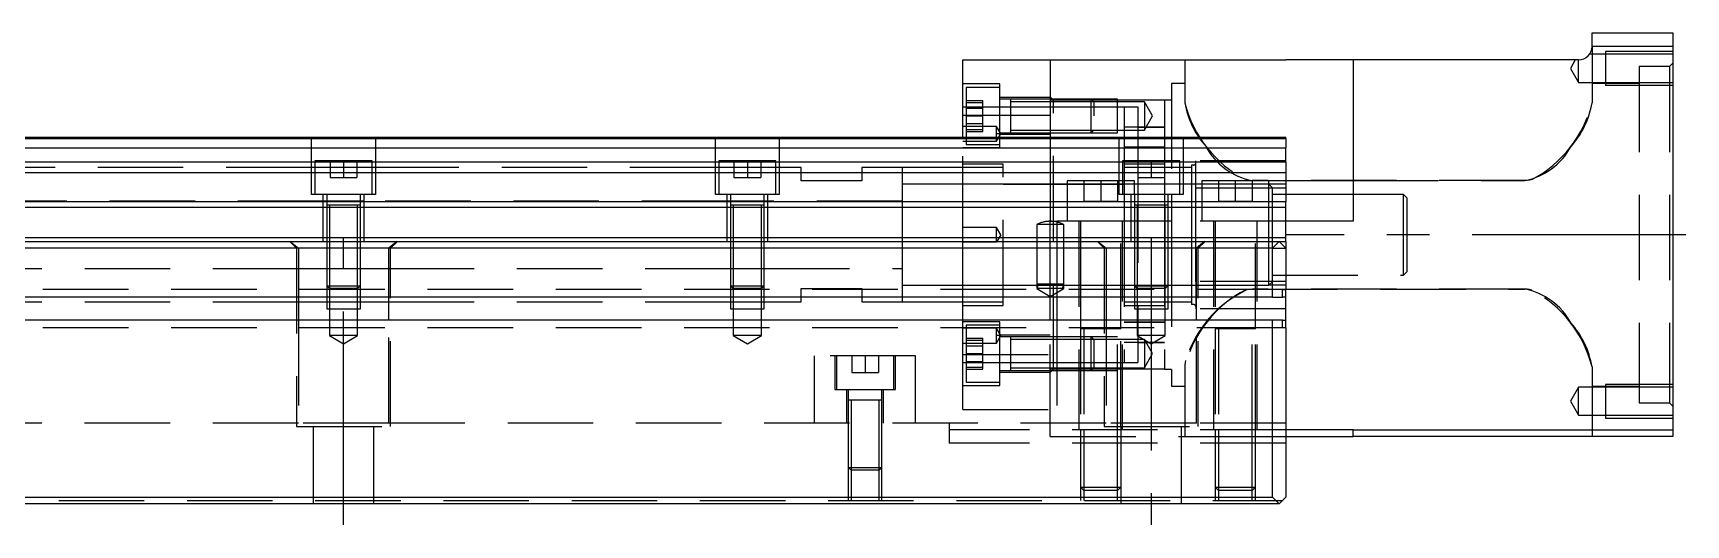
# Model space of a CAD drawing. Extents: x -8 to 904, y -330 to 120.
# Drawn here: x 453.9 to 699.4, y -299.6 to -226.4 of the extents above; entities that cross this region are included whole.
import ezdxf

# ---------------------------------------------------------------- set-up
doc = ezdxf.new("R2010")
doc.units = 0
doc.linetypes.add('CENTER', pattern=[50.8, 31.75, -6.35, 6.35, -6.35])
doc.linetypes.add('DASHED', pattern=[19.05, 12.7, -6.35])
doc.layers.get('0').update_dxf_attribs({"linetype": 'CONTINUOUS'})
doc.layers.add('CENTER', color=1, linetype='CENTER')

msp = doc.modelspace()

# ---------------------------------------------------------------- linework, layer by layer
at = {"color": 7, "linetype": 'CONTINUOUS'}
for p, q in [((685.5, -228.4), (685.5, -226.4)), ((685.5, -226.4), (697.5, -226.4)), ((697.5, -226.4), (697.5, -228.4)), ((592, -230.4), (605, -230.4)), ((592, -238.62), (592, -230.4)), ((605, -230.4), (640, -230.4)), ((605, -230.4), (605, -241.9)), ((650, -230.4), (640, -230.4)), ((683.5, -230.4), (650, -230.4)), ((650, -230.4), (650, -254.4)), ((697.5, -228.4), (685.5, -228.4)), ((697.5, -228.4), (697.5, -285.4)), ((592, -241.9), (592, -238.62)), ((592, -238.62), (605, -238.62)), ((394.5, -241.9), (640, -241.9)), ((394.5, -242.07), (640, -242.07)), ((640, -242.07), (640, -241.9)), ((640, -242.07), (640, -243.47)), ((394.5, -243.47), (640, -243.47)), ((394.5, -245.54), (640, -245.54)), ((640, -245.54), (640, -243.47)), ((640, -245.54), (640, -247.16)), ((394.5, -247.16), (640, -247.16)), ((640, -247.16), (640, -251.46)), ((0, -252.31), (640, -252.31)), ((394.5, -251.46), (640, -251.46)), ((502.5, -252), (497.5, -252)), ((562.5, -252), (557.5, -252)), ((622.5, -252), (617.5, -252)), ((640, -252.31), (640, -251.46)), ((640, -256.81), (640, -252.31)), ((650, -254.4), (640, -254.4)), ((0, -256.81), (640, -256.81)), ((1, -257.4), (639, -257.4)), ((638, -258.4), (639, -257.4)), ((639, -257.4), (640, -258.4)), ((639, -257.4), (640, -257.4)), ((640, -257.4), (640, -256.81)), ((638, -258.4), (2, -258.4)), ((638, -265.7), (638, -258.4)), ((640, -258.4), (640, -264.55)), ((639.5, -265.7), (639.5, -264.55)), ((639.5, -264.55), (640, -264.55)), ((640, -265.7), (640, -264.55)), ((638, -265.7), (2, -265.7)), ((638, -265.7), (639.5, -265.7)), ((640, -265.7), (639.5, -265.7)), ((640, -269.1), (640, -265.7)), ((638, -269.1), (2, -269.1)), ((639.5, -269.1), (638, -269.1)), ((638, -295.4), (638, -269.1)), ((639.5, -269.1), (640, -269.1)), ((639.5, -270.25), (639.5, -269.1)), ((640, -270.25), (640, -269.1)), ((615.5, -270.4), (609.5, -270.4)), ((635.5, -270.4), (629.5, -270.4)), ((635.5, -270.4), (629.5, -270.4)), ((640, -270.25), (639.5, -270.25)), ((640, -270.25), (640, -295.4)), ((580, -281), (575, -281)), ((650, -285.4), (640, -285.4)), ((640, -286.4), (650, -286.4)), ((650, -286.4), (650, -285.4)), ((650, -285.4), (697.5, -285.4)), ((697.5, -286.4), (650, -286.4)), ((697.5, -285.4), (697.5, -286.4)), ((639, -296.4), (1, -296.4)), ((2, -295.4), (638, -295.4)), ((639, -296.4), (638, -295.4)), ((640, -295.4), (639, -296.4))]:
    msp.add_line(p, q, dxfattribs=at)
at = {"color": 3, "linetype": 'DASHED'}
for p, q in [((625, -230.4), (625, -236.78)), ((683.01, -230.4), (682.29, -231.66)), ((683.5, -233.76), (683.5, -230.4)), ((685.12, -229.58), (685.14, -229.56)), ((687.5, -229.56), (685.14, -229.56)), ((685.5, -228.4), (685.5, -236.78)), ((697.5, -229.16), (687.5, -229.16)), ((687.5, -229.16), (687.5, -234.16)), ((697.5, -229.56), (687.5, -229.56)), ((682.29, -231.66), (683.5, -233.76)), ((697, -231.4), (692.5, -231.4)), ((692.5, -231.4), (692.5, -281.4)), ((697.5, -230.9), (697, -231.4)), ((697, -231.4), (697, -281.4)), ((597.5, -233.98), (592, -233.98)), ((597.5, -234.48), (592.5, -234.48)), ((592.5, -234.48), (592.5, -238.73)), ((597.5, -243.48), (597.5, -233.98)), ((625, -233.9), (623, -233.9)), ((623, -233.9), (623, -250.4)), ((683.5, -233.76), (687.5, -233.76)), ((692.5, -233.9), (685.5, -233.9)), ((687.5, -233.76), (697.5, -233.76)), ((687.5, -234.16), (697.5, -234.16)), ((592, -237.4), (592.5, -237.4)), ((592, -237.4), (592.5, -237.4)), ((592.5, -236.42), (595, -236.42)), ((592.5, -236.73), (595, -236.73)), ((592.5, -237.4), (597.5, -237.4)), ((592.5, -237.4), (597.5, -237.4)), ((592.5, -237.57), (595, -237.57)), ((595, -237.57), (595, -236.42)), ((595, -239.88), (595, -237.57)), ((605, -235.98), (597.5, -235.98)), ((599.1, -236.23), (597.5, -236.23)), ((597.5, -237.4), (599.1, -237.4)), ((597.5, -237.4), (599.1, -237.4)), ((599.1, -236.23), (599.09, -236.23)), ((599.1, -236.23), (599.1, -236.23)), ((605, -236.23), (599.1, -236.23)), ((599.1, -236.23), (599.1, -238.58)), ((599.1, -236.23), (599.1, -236.23)), ((605, -236.63), (599.1, -236.63)), ((599.1, -237.4), (605, -237.4)), ((599.1, -237.4), (605, -237.4)), ((605.5, -236.4), (605, -235.9)), ((611.1, -236.23), (605, -236.23)), ((611.1, -236.23), (605, -236.23)), ((605.5, -236.4), (605, -236.4)), ((611.5, -236.63), (605, -236.63)), ((605, -237.4), (616, -237.4)), ((605, -237.4), (616, -237.4)), ((611.28, -236.4), (605.5, -236.4)), ((605.5, -276.4), (605.5, -236.4)), ((611.5, -236.63), (611.1, -236.23)), ((615, -236.23), (611.1, -236.23)), ((611.1, -238.73), (611.1, -236.23)), ((615, -236.4), (611.28, -236.4)), ((615, -236.63), (611.5, -236.63)), ((611.5, -236.63), (611.5, -238.73)), ((615, -241.23), (615, -236.23)), ((622, -236.4), (615, -236.4)), ((619, -236.63), (615, -236.63)), ((616, -237.4), (618, -237.4)), ((616, -237.4), (616, -248.4)), ((618, -237.4), (618, -245.4)), ((620.21, -238.73), (619, -236.63)), ((619, -236.63), (619, -238.73)), ((623, -236.4), (622, -236.4)), ((622, -236.4), (622, -245.4)), ((597, -240.3), (592, -240.3)), ((592.5, -238.73), (592.5, -241.9)), ((592.5, -238.73), (595, -238.73)), ((592.5, -239.88), (595, -239.88)), ((595, -241.04), (595, -239.88)), ((597.66, -241.4), (597, -240.3)), ((597, -241.4), (597, -240.3)), ((599.1, -238.58), (599.1, -238.86)), ((599.1, -238.86), (599.1, -240.49)), ((599.1, -240.49), (599.1, -241.23)), ((611.1, -241.23), (611.1, -238.73)), ((618, -240.4), (616, -240.4)), ((618, -240.4), (622, -240.4)), ((622, -240.4), (618, -240.4)), ((619, -240.83), (620.21, -238.73)), ((619, -238.73), (619, -240.83)), ((495.25, -250.4), (495.25, -241.9)), ((504.75, -241.9), (504.75, -250.4)), ((555.25, -250.4), (555.25, -241.9)), ((564.75, -241.9), (564.75, -250.4)), ((592, -257.4), (592, -241.9)), ((592, -242.5), (597, -242.5)), ((592.5, -240.73), (595, -240.73)), ((592.5, -241.04), (595, -241.04)), ((592.5, -241.9), (592.5, -242.98)), ((592.5, -242.98), (597.5, -242.98)), ((597, -242.5), (597.66, -241.4)), ((597.66, -241.4), (597, -241.4)), ((597.5, -241.4), (597, -241.4)), ((597, -242.5), (597, -241.4)), ((597.5, -241.23), (599.1, -241.23)), ((597.66, -241.4), (597.5, -241.4)), ((605, -241.48), (597.5, -241.48)), ((599.09, -241.23), (599.1, -241.23)), ((599.1, -240.83), (605, -240.83)), ((599.1, -241.23), (599.1, -241.23)), ((599.1, -241.23), (605, -241.23)), ((605, -240.83), (611.5, -240.83)), ((605, -241.23), (611.1, -241.23)), ((605, -241.23), (611.1, -241.23)), ((605, -241.9), (605, -254.4)), ((611.1, -241.23), (611.5, -240.83)), ((611.1, -241.23), (615, -241.23)), ((611.5, -240.83), (615, -240.83)), ((615, -240.83), (619, -240.83)), ((615.25, -250.4), (615.25, -241.9)), ((624.75, -241.9), (624.75, -250.4)), ((495.75, -245.4), (495.75, -250.4)), ((504.25, -245.4), (495.75, -245.4)), ((498, -245.4), (498, -247.9)), ((500, -245.4), (500, -247.9)), ((502, -245.4), (502, -247.9)), ((504.25, -250.4), (504.25, -245.4)), ((555.75, -245.4), (555.75, -250.4)), ((564.25, -245.4), (555.75, -245.4)), ((558, -245.4), (558, -247.9)), ((560, -245.4), (560, -247.9)), ((562, -245.4), (562, -247.9)), ((564.25, -250.4), (564.25, -245.4)), ((597.5, -243.48), (592, -243.48)), ((615.75, -245.4), (615.75, -250.4)), ((624.25, -245.4), (615.75, -245.4)), ((622, -243.4), (616, -243.4)), ((622, -243.4), (616, -243.4)), ((618, -245.4), (618, -247.9)), ((620, -245.4), (620, -247.9)), ((622, -245.4), (622, -247.9)), ((624.25, -250.4), (624.25, -245.4)), ((626.63, -249.48), (626.63, -245.4)), ((640, -245.4), (626.63, -245.4)), ((495.25, -246.4), (444.75, -246.4)), ((495.75, -246.4), (495.25, -246.4)), ((504.25, -246.4), (495.75, -246.4)), ((498, -247.9), (500, -247.9)), ((500, -247.9), (502, -247.9)), ((504.75, -246.4), (504.25, -246.4)), ((555.25, -246.4), (504.75, -246.4)), ((555.75, -246.4), (555.25, -246.4)), ((564.25, -246.4), (555.75, -246.4)), ((558, -247.9), (560, -247.9)), ((560, -247.9), (562, -247.9)), ((564.75, -246.4), (564.25, -246.4)), ((568, -246.4), (564.75, -246.4)), ((568, -248.4), (568, -246.4)), ((583, -246.4), (577, -246.4)), ((577, -246.4), (577, -248.4)), ((592, -246.4), (583, -246.4)), ((583, -246.4), (583, -256.4)), ((583, -246.4), (583, -256.4)), ((598, -245.9), (592, -245.9)), ((598, -246.4), (592, -246.4)), ((598, -266.9), (598, -245.9)), ((622, -245.9), (616, -245.9)), ((626, -246.4), (616, -246.4)), ((618, -247.9), (618, -275.4)), ((618, -247.9), (620, -247.9)), ((620, -247.9), (622, -247.9)), ((622, -247.9), (622, -250.4)), ((626, -246.03), (626, -254.4)), ((626.31, -246.03), (626, -246.03)), ((504.75, -250.4), (495.25, -250.4)), ((497, -257.4), (497, -250.4)), ((497.5, -250.4), (497.5, -252)), ((502.5, -252), (502.5, -250.4)), ((503, -250.4), (503, -257.4)), ((564.75, -250.4), (555.25, -250.4)), ((557, -257.4), (557, -250.4)), ((557.5, -250.4), (557.5, -252)), ((562.5, -252), (562.5, -250.4)), ((563, -250.4), (563, -257.4)), ((577, -248.4), (568, -248.4)), ((592, -248.9), (583, -248.9)), ((598, -248.9), (592, -248.9)), ((605, -248.9), (598, -248.9)), ((598, -248.9), (605, -248.9)), ((607.5, -248.9), (605, -248.9)), ((605, -248.9), (607.5, -248.9)), ((607.5, -248.4), (607.5, -254.4)), ((615.25, -248.4), (607.5, -248.4)), ((615.25, -248.9), (607.5, -248.9)), ((607.5, -248.9), (615.25, -248.9)), ((610, -248.4), (610, -251.4)), ((612.5, -248.4), (612.5, -251.4)), ((615, -248.4), (615, -251.4)), ((615.75, -248.4), (615.25, -248.4)), ((615.75, -248.9), (615.25, -248.9)), ((615.25, -248.9), (615.75, -248.9)), ((624.75, -250.4), (615.25, -250.4)), ((617.5, -248.4), (615.75, -248.4)), ((616, -248.9), (615.75, -248.9)), ((615.75, -248.9), (616, -248.9)), ((616, -248.4), (616, -250.4)), ((617.5, -248.9), (616, -248.9)), ((616, -250.4), (616, -254.4)), ((617, -257.4), (617, -250.4)), ((617.5, -250.4), (617.5, -248.4)), ((622, -248.9), (617.5, -248.9)), ((617.5, -250.4), (617.5, -252)), ((624.25, -248.9), (622, -248.9)), ((622, -250.4), (622, -252)), ((622.5, -252), (622.5, -250.4)), ((623, -250.4), (623, -257.4)), ((624.75, -248.9), (624.25, -248.9)), ((626, -248.9), (624.75, -248.9)), ((626.63, -248.9), (626, -248.9)), ((626.63, -248.9), (626, -248.9)), ((627.5, -248.9), (626.63, -248.9)), ((627.5, -248.9), (626.63, -248.9)), ((626.63, -254.4), (626.63, -249.48)), ((627.5, -249.48), (626.63, -249.48)), ((627.5, -248.4), (627.5, -254.4)), ((637.5, -248.4), (627.5, -248.4)), ((637.5, -248.9), (627.5, -248.9)), ((637.5, -248.9), (627.5, -248.9)), ((637.5, -249.48), (627.5, -249.48)), ((630, -248.4), (630, -251.4)), ((632.5, -248.4), (632.5, -251.4)), ((634.07, -248.22), (634.31, -248.27)), ((634.31, -248.27), (634.65, -248.31)), ((634.65, -248.31), (635, -248.33)), ((675.5, -248.33), (635, -248.33)), ((635, -248.33), (640, -248.33)), ((635, -248.4), (635, -251.4)), ((637.5, -254.4), (637.5, -248.4)), ((638, -249.4), (637.5, -248.9)), ((640, -248.9), (637.5, -248.9)), ((640, -249.48), (637.5, -249.48)), ((638, -254.4), (638, -249.4)), ((640, -250.4), (638, -250.4)), ((640, -248.33), (650, -248.33)), ((650, -250.4), (640, -250.4)), ((650, -248.33), (675.5, -248.33)), ((657.5, -250.4), (650, -250.4)), ((658, -250.9), (657.5, -250.4)), ((657.5, -256.4), (657.5, -250.4)), ((675.85, -248.31), (675.5, -248.33)), ((676.19, -248.27), (675.85, -248.31)), ((676.55, -248.19), (676.19, -248.27)), ((497, -251.4), (443, -251.4)), ((497.5, -251.4), (497, -251.4)), ((502.5, -251.4), (497.5, -251.4)), ((497.5, -252), (497.5, -252.01)), ((497.5, -252), (497.5, -257.4)), ((497.5, -252), (497.5, -252)), ((502.5, -252), (497.5, -252)), ((497.9, -252), (497.9, -257.4)), ((502.1, -257.4), (502.1, -252)), ((503, -251.4), (502.5, -251.4)), ((502.5, -252.01), (502.5, -252)), ((502.5, -252), (502.5, -252)), ((502.5, -257.4), (502.5, -252)), ((557, -251.4), (503, -251.4)), ((557.5, -251.4), (557, -251.4)), ((562.5, -251.4), (557.5, -251.4)), ((557.5, -252), (557.5, -257.4)), ((557.5, -252), (557.5, -252)), ((557.5, -252), (557.5, -252.01)), ((562.5, -252), (557.5, -252)), ((557.9, -252), (557.9, -257.4)), ((562.1, -257.4), (562.1, -252)), ((563, -251.4), (562.5, -251.4)), ((562.5, -252), (562.5, -252)), ((562.5, -257.4), (562.5, -252)), ((562.5, -252.01), (562.5, -252)), ((583, -251.4), (563, -251.4)), ((610, -251.4), (612.5, -251.4)), ((612.5, -251.4), (615, -251.4)), ((617.5, -252), (617.5, -257.4)), ((617.5, -252), (617.5, -252)), ((617.5, -252), (617.5, -252.01)), ((622.5, -252), (617.5, -252)), ((617.9, -252), (617.9, -257.4)), ((622, -252), (622, -254.4)), ((622.1, -257.4), (622.1, -252)), ((622.5, -252), (622.5, -252)), ((622.5, -257.4), (622.5, -252)), ((622.5, -252.01), (622.5, -252)), ((630, -251.4), (632.5, -251.4)), ((632.5, -251.4), (635, -251.4)), ((658, -250.9), (658, -256.4)), ((597, -255.3), (592, -255.3)), ((597.66, -256.4), (597, -255.3)), ((597, -257.5), (597, -255.3)), ((603, -254.9), (603, -257.4)), ((607, -254.9), (603, -254.9)), ((605.06, -254.4), (604.94, -254.4)), ((605, -254.4), (605, -254.4)), ((605, -254.4), (605.13, -254.4)), ((605, -257.4), (605, -254.4)), ((605.13, -254.4), (606, -254.4)), ((617, -254.4), (606, -254.4)), ((606, -254.4), (606, -254.52)), ((606, -254.52), (606, -257.4)), ((607, -257.4), (607, -254.9)), ((609.25, -254.4), (609.25, -285.4)), ((609.5, -254.4), (609.5, -257.4)), ((615.5, -270.41), (615.5, -254.4)), ((615.75, -285.4), (615.75, -254.4)), ((616, -254.4), (616, -275.4)), ((617.5, -254.4), (617, -254.4)), ((617.9, -254.4), (617.5, -254.4)), ((622.1, -254.4), (617.9, -254.4)), ((622, -254.4), (622, -276.4)), ((622.5, -254.4), (622.1, -254.4)), ((623, -254.4), (622.5, -254.4)), ((640, -254.4), (623, -254.4)), ((626, -254.4), (626, -266.78)), ((626.63, -263.33), (626.63, -254.4)), ((629.25, -254.4), (629.25, -285.4)), ((629.5, -254.4), (629.5, -270.41)), ((635.5, -270.41), (635.5, -254.4)), ((635.75, -285.4), (635.75, -254.4)), ((637.5, -256.4), (637.5, -254.4)), ((638, -256.4), (638, -254.4)), ((492, -257.4), (493, -258.4)), ((492.06, -257.4), (493.29, -258.4)), ((497.5, -257.4), (497.5, -264.01)), ((497.5, -257.4), (497.5, -264.01)), ((497.9, -257.4), (497.9, -264.41)), ((502.1, -264.41), (502.1, -257.4)), ((502.5, -264.01), (502.5, -257.4)), ((502.5, -264.01), (502.5, -257.4)), ((507.94, -257.4), (506.71, -258.4)), ((507, -258.4), (508, -257.4)), ((557.5, -257.4), (557.5, -264.01)), ((557.5, -257.4), (557.5, -264.01)), ((557.9, -257.4), (557.9, -264.41)), ((562.1, -264.41), (562.1, -257.4)), ((562.5, -264.01), (562.5, -257.4)), ((562.5, -264.01), (562.5, -257.4)), ((583, -256.4), (583, -257.4)), ((583, -256.4), (583, -257.4)), ((583, -257.4), (583, -265.7)), ((583, -257.4), (583, -265.7)), ((592, -265.7), (592, -257.4)), ((597, -257.5), (592, -257.5)), ((597.06, -257.4), (597, -257.5)), ((597.66, -256.4), (597.06, -257.4)), ((603, -257.4), (603, -263.77)), ((605, -264.41), (605, -257.4)), ((606, -257.4), (606, -264.41)), ((607, -263.77), (607, -257.4)), ((609.5, -257.4), (609.5, -265.7)), ((612, -257.4), (613, -258.4)), ((612.06, -257.4), (613.29, -258.4)), ((617.5, -257.4), (617.5, -264.01)), ((617.5, -257.4), (617.5, -264.01)), ((617.9, -257.4), (617.9, -264.41)), ((622.1, -264.41), (622.1, -257.4)), ((622.5, -264.01), (622.5, -257.4)), ((622.5, -264.01), (622.5, -257.4)), ((623, -257.4), (623, -278.9)), ((627.94, -257.4), (626.71, -258.4)), ((627, -258.4), (628, -257.4)), ((637.5, -263.9), (637.5, -256.4)), ((638, -258.4), (638, -256.4)), ((640, -257.4), (640, -258.4)), ((657.5, -262.4), (657.5, -256.4)), ((658, -256.4), (658, -261.9)), ((493, -258.4), (493, -284.9)), ((493.29, -258.4), (493.29, -265.7)), ((506.71, -265.7), (506.71, -258.4)), ((507, -284.9), (507, -258.4)), ((613, -258.4), (613, -284.9)), ((613.29, -258.4), (613.29, -265.7)), ((626.71, -265.7), (626.71, -258.4)), ((627, -284.9), (627, -258.4)), ((638, -258.4), (640, -258.4)), ((442.5, -261.4), (493.29, -261.4)), ((493.29, -261.4), (497.5, -261.4)), ((497.5, -261.4), (497.9, -261.4)), ((497.9, -261.4), (502.1, -261.4)), ((502.1, -261.4), (502.5, -261.4)), ((502.5, -261.4), (506.71, -261.4)), ((506.71, -261.4), (557.5, -261.4)), ((557.5, -261.4), (557.9, -261.4)), ((557.9, -261.4), (562.1, -261.4)), ((562.1, -261.4), (562.5, -261.4)), ((562.5, -261.4), (583, -261.4)), ((638, -262.4), (657.5, -262.4)), ((657.5, -262.4), (658, -261.9)), ((639.5, -264.55), (0.5, -264.55)), ((497.5, -264.01), (497.9, -264.41)), ((497.5, -264.01), (502.5, -264.01)), ((497.5, -264.01), (497.5, -265.7)), ((502.1, -264.41), (497.9, -264.41)), ((497.9, -264.41), (497.9, -267.4)), ((502.1, -264.41), (502.5, -264.01)), ((502.1, -267.4), (502.1, -264.41)), ((502.5, -265.7), (502.5, -264.01)), ((557.5, -264.01), (557.9, -264.41)), ((557.5, -264.01), (562.5, -264.01)), ((557.5, -264.01), (557.5, -265.7)), ((562.1, -264.41), (557.9, -264.41)), ((557.9, -264.41), (557.9, -267.4)), ((562.1, -264.41), (562.5, -264.01)), ((562.1, -267.4), (562.1, -264.41)), ((562.5, -265.7), (562.5, -264.01)), ((568, -264.41), (577, -264.41)), ((568, -265.7), (568, -264.41)), ((577, -264.41), (577, -265.7)), ((583, -263.9), (592, -263.9)), ((592, -263.9), (598, -263.9)), ((598, -263.9), (603.03, -263.9)), ((598, -263.9), (603.03, -263.9)), ((603, -263.77), (603, -264.41)), ((603, -263.77), (603.17, -264.41)), ((607, -263.77), (603, -263.77)), ((603, -264.41), (605, -265.56)), ((607, -264.41), (603, -264.41)), ((603.03, -263.9), (605, -263.9)), ((603.03, -263.9), (605, -263.9)), ((605, -263.9), (606.97, -263.9)), ((605, -263.9), (606.97, -263.9)), ((605, -265.56), (607, -264.41)), ((605, -265.7), (605, -264.41)), ((606, -264.41), (606, -265.7)), ((606.83, -264.41), (607, -263.77)), ((606.97, -263.9), (609.5, -263.9)), ((606.97, -263.9), (609.5, -263.9)), ((607, -264.41), (607, -263.77)), ((609.5, -263.9), (616, -263.9)), ((609.5, -263.9), (616, -263.9)), ((616, -263.9), (626, -263.9)), ((617.5, -264.01), (617.9, -264.41)), ((617.5, -264.01), (622.5, -264.01)), ((617.5, -264.01), (617.5, -265.7)), ((622.1, -264.41), (617.9, -264.41)), ((617.9, -264.41), (617.9, -267.4)), ((622.1, -264.41), (622.5, -264.01)), ((622.1, -267.4), (622.1, -264.41)), ((622.5, -265.7), (622.5, -264.01)), ((626, -263.9), (637.5, -263.9)), ((626.63, -263.33), (626.63, -267.4)), ((640, -263.33), (626.63, -263.33)), ((634.07, -264.59), (634.26, -264.55)), ((635, -264.48), (634.26, -264.55)), ((634.26, -264.55), (635, -264.48)), ((675.5, -264.48), (635, -264.48)), ((635, -264.48), (675.5, -264.48)), ((637.5, -263.9), (638, -263.4)), ((640, -263.9), (637.5, -263.9)), ((675.85, -264.5), (675.5, -264.48)), ((676.19, -264.54), (675.85, -264.5)), ((676.55, -264.62), (676.19, -264.54)), ((442.5, -266.4), (493.29, -266.4)), ((493.29, -265.7), (493.29, -269.1)), ((493.29, -266.4), (497.5, -266.4)), ((497.5, -265.7), (497.5, -267.4)), ((497.5, -266.4), (502.5, -266.4)), ((497.5, -267.4), (502.5, -267.4)), ((497.9, -267.4), (497.9, -271.4)), ((502.1, -271.4), (502.1, -267.4)), ((502.5, -267.4), (502.5, -265.7)), ((502.5, -266.4), (506.71, -266.4)), ((506.71, -269.1), (506.71, -265.7)), ((506.71, -266.4), (557.5, -266.4)), ((557.5, -265.7), (557.5, -267.4)), ((557.5, -266.4), (562.5, -266.4)), ((557.5, -267.4), (562.5, -267.4)), ((557.9, -267.4), (557.9, -271.4)), ((562.1, -271.4), (562.1, -267.4)), ((562.5, -267.4), (562.5, -265.7)), ((562.5, -266.4), (568, -266.4)), ((568, -266.4), (568, -265.7)), ((577, -265.7), (577, -266.4)), ((577, -266.4), (583, -266.4)), ((583, -265.7), (583, -266.4)), ((583, -265.7), (583, -266.4)), ((583, -266.4), (592, -266.4)), ((592, -269.1), (592, -265.7)), ((592, -266.4), (598, -266.4)), ((592, -266.9), (598, -266.9)), ((605, -269.1), (605, -265.7)), ((606, -265.7), (606, -269.1)), ((609.5, -265.7), (609.5, -269.1)), ((613.29, -265.7), (613.29, -269.1)), ((616, -266.4), (626, -266.4)), ((616, -266.9), (622, -266.9)), ((617.5, -265.7), (617.5, -267.4)), ((617.5, -267.4), (622.5, -267.4)), ((617.9, -267.4), (617.9, -271.4)), ((622.1, -271.4), (622.1, -267.4)), ((622.5, -267.4), (622.5, -265.7)), ((626.31, -266.78), (626, -266.78)), ((640, -267.4), (626.63, -267.4)), ((626.71, -269.1), (626.71, -265.7)), ((493.29, -269.1), (493.29, -284.4)), ((506.71, -284.4), (506.71, -269.1)), ((592, -274.19), (592, -269.1)), ((597.5, -269.33), (592, -269.33)), ((597.5, -269.83), (592.5, -269.83)), ((592.5, -269.83), (592.5, -278.33)), ((597.5, -274.08), (597.5, -269.33)), ((605, -285.4), (605, -269.1)), ((606, -269.1), (606, -285.4)), ((609.5, -269.1), (609.5, -270.4)), ((613.29, -269.1), (613.29, -284.4)), ((616, -269.4), (622, -269.4)), ((622, -269.4), (616, -269.4)), ((626.71, -284.4), (626.71, -269.1)), ((639.5, -270.25), (0.5, -270.25)), ((497.9, -271.4), (500, -272.62)), ((502.1, -271.4), (497.9, -271.4)), ((500, -272.62), (502.1, -271.4)), ((557.9, -271.4), (560, -272.62)), ((562.1, -271.4), (557.9, -271.4)), ((560, -272.62), (562.1, -271.4)), ((597, -270.3), (592, -270.3)), ((592, -272.5), (597, -272.5)), ((592.5, -271.77), (595, -271.77)), ((592.5, -272.08), (595, -272.08)), ((595, -272.08), (595, -271.77)), ((595, -274.08), (595, -272.08)), ((597.66, -271.4), (597, -270.3)), ((597, -271.4), (597, -270.3)), ((597, -272.5), (597.66, -271.4)), ((597.66, -271.4), (597, -271.4)), ((597.5, -271.4), (597, -271.4)), ((597, -272.5), (597, -271.4)), ((605, -271.33), (597.5, -271.33)), ((597.66, -271.4), (597.5, -271.4)), ((599.1, -271.58), (597.5, -271.58)), ((599.1, -271.58), (599.09, -271.58)), ((599.1, -271.58), (599.1, -271.58)), ((605, -271.58), (599.1, -271.58)), ((599.1, -271.58), (599.1, -276.58)), ((605, -271.98), (599.1, -271.98)), ((609.5, -271.58), (605, -271.58)), ((609.5, -271.58), (605, -271.58)), ((609.5, -271.98), (605, -271.98)), ((609.5, -270.4), (609.5, -285.4)), ((609.5, -270.4), (609.5, -270.4)), ((609.5, -270.4), (609.5, -270.41)), ((615.5, -270.4), (609.5, -270.4)), ((610, -271.58), (609.5, -271.58)), ((610, -271.58), (609.5, -271.58)), ((610, -271.98), (609.5, -271.98)), ((610, -270.4), (610, -285.4)), ((611.1, -271.58), (610, -271.58)), ((611.1, -271.58), (610, -271.58)), ((611.5, -271.98), (610, -271.98)), ((611.5, -271.98), (611.1, -271.58)), ((615, -271.58), (611.1, -271.58)), ((611.1, -276.58), (611.1, -271.58)), ((615, -271.98), (611.5, -271.98)), ((611.5, -271.98), (611.5, -276.18)), ((615, -285.4), (615, -270.4)), ((619, -271.98), (615, -271.98)), ((615.5, -284.9), (615.5, -270.4)), ((618, -272.4), (616, -272.4)), ((617.9, -271.4), (620, -272.62)), ((622.1, -271.4), (617.9, -271.4)), ((618, -272.4), (622, -272.4)), ((622, -272.4), (618, -272.4)), ((620.21, -274.08), (619, -271.98)), ((619, -271.98), (619, -276.18)), ((620, -272.62), (622.1, -271.4)), ((629.5, -270.4), (629.5, -285.4)), ((635.5, -270.4), (629.5, -270.4)), ((630, -270.4), (630, -285.4)), ((635, -285.4), (635, -270.4)), ((635.5, -285.4), (635.5, -270.4)), ((585, -274.4), (570, -274.4)), ((570, -284.4), (570, -274.4)), ((573, -274.4), (573, -279.4)), ((573.25, -274.4), (573.25, -279.4)), ((575.5, -274.4), (575.5, -276.9)), ((577.5, -274.4), (577.5, -276.9)), ((579.5, -274.4), (579.5, -276.9)), ((581.75, -279.4), (581.75, -274.4)), ((582, -279.4), (582, -274.4)), ((585, -284.4), (585, -274.4)), ((592, -282.4), (592, -274.19)), ((592, -274.19), (605, -274.19)), ((592.5, -272.93), (595, -272.93)), ((592.5, -274.08), (595, -274.08)), ((595, -276.08), (595, -274.08)), ((597.5, -278.83), (597.5, -274.08)), ((619, -276.18), (620.21, -274.08)), ((575.5, -276.9), (577.5, -276.9)), ((577.5, -276.9), (579.5, -276.9)), ((592, -275.4), (592.5, -275.4)), ((592, -275.4), (592.5, -275.4)), ((592.5, -275.24), (595, -275.24)), ((592.5, -275.4), (597.5, -275.4)), ((592.5, -275.4), (597.5, -275.4)), ((592.5, -276.08), (595, -276.08)), ((592.5, -276.39), (595, -276.39)), ((595, -276.39), (595, -276.08)), ((597.5, -275.4), (599.1, -275.4)), ((597.5, -275.4), (599.1, -275.4)), ((597.5, -276.58), (599.1, -276.58)), ((597.5, -276.83), (605, -276.83)), ((599.09, -276.58), (599.1, -276.58)), ((599.1, -275.4), (605, -275.4)), ((599.1, -275.4), (605, -275.4)), ((599.1, -276.18), (605, -276.18)), ((599.1, -276.58), (599.1, -276.58)), ((599.1, -276.58), (605, -276.58)), ((605, -275.4), (609.5, -275.4)), ((605, -275.4), (609.5, -275.4)), ((605, -276.18), (609.5, -276.18)), ((605, -276.9), (605.5, -276.4)), ((605.5, -276.4), (605, -276.4)), ((605, -276.58), (609.5, -276.58)), ((605, -276.58), (609.5, -276.58)), ((609.5, -276.4), (605.5, -276.4)), ((609.5, -275.4), (610, -275.4)), ((609.5, -275.4), (610, -275.4)), ((609.5, -276.18), (610, -276.18)), ((610, -276.4), (609.5, -276.4)), ((609.5, -276.58), (610, -276.58)), ((609.5, -276.58), (610, -276.58)), ((610, -275.4), (616, -275.4)), ((610, -275.4), (616, -275.4)), ((610, -276.18), (611.5, -276.18)), ((622, -276.4), (610, -276.4)), ((610, -276.58), (611.1, -276.58)), ((610, -276.58), (611.1, -276.58)), ((611.1, -276.58), (611.5, -276.18)), ((611.1, -276.58), (615, -276.58)), ((611.5, -276.18), (615, -276.18)), ((615, -276.18), (619, -276.18)), ((616, -275.4), (618, -275.4)), ((622, -276.4), (623, -276.4)), ((625.01, -275.73), (625, -276.03)), ((625, -276.03), (625, -286.4)), ((625.05, -275.41), (625.01, -275.73)), ((625.12, -275.1), (625.05, -275.41)), ((685.5, -276.03), (685.5, -286.4)), ((573, -279.4), (582, -279.4)), ((574.75, -279.4), (574.75, -284.4)), ((575, -279.4), (575, -281.01)), ((580, -281.01), (580, -279.4)), ((580.25, -284.4), (580.25, -279.4)), ((592, -278.83), (597.5, -278.83)), ((592.5, -278.33), (597.5, -278.33)), ((623, -278.9), (625, -278.9)), ((683.5, -279.05), (682.29, -281.15)), ((687.5, -279.05), (683.5, -279.05)), ((683.5, -281.15), (683.5, -279.05)), ((685.5, -278.9), (692.5, -278.9)), ((697.5, -278.65), (687.5, -278.65)), ((687.5, -278.65), (687.5, -283.65)), ((697.5, -279.05), (687.5, -279.05)), ((575, -281), (575, -284.4)), ((580, -281), (575, -281)), ((575.4, -281), (575.4, -284.4)), ((579.6, -284.4), (579.6, -281)), ((580, -284.4), (580, -281)), ((592, -282.4), (605, -282.4)), ((682.29, -281.15), (683.5, -283.25)), ((683.5, -283.25), (683.5, -281.15)), ((692.5, -281.4), (697, -281.4)), ((697, -281.4), (697.5, -281.9)), ((493.29, -284.4), (386.71, -284.4)), ((506.71, -284.4), (493.29, -284.4)), ((613.29, -284.4), (506.71, -284.4)), ((575, -284.4), (575, -291.01)), ((575, -284.4), (575, -291.01)), ((575.4, -284.4), (575.4, -291.41)), ((579.6, -291.41), (579.6, -284.4)), ((580, -291.01), (580, -284.4)), ((580, -291.01), (580, -284.4)), ((590, -284.4), (590, -285.4)), ((626.71, -284.4), (613.29, -284.4)), ((640, -284.4), (626.71, -284.4)), ((683.5, -283.25), (687.5, -283.25)), ((687.5, -283.25), (697.5, -283.25)), ((687.5, -283.65), (697.5, -283.65)), ((493, -284.9), (507, -284.9)), ((495.5, -284.9), (495.5, -296.4)), ((504.5, -296.4), (504.5, -284.9)), ((590, -285.4), (590, -287.4)), ((600, -285.4), (590, -285.4)), ((640, -285.4), (600, -285.4)), ((605, -286.4), (605, -285.4)), ((605, -286.4), (635, -286.4)), ((609.5, -285.4), (609.5, -293.91)), ((609.5, -285.4), (609.5, -293.91)), ((610, -285.4), (610, -294.41)), ((613, -284.9), (627, -284.9)), ((615, -294.41), (615, -285.4)), ((615.5, -284.9), (615.5, -296.4)), ((624.5, -296.4), (624.5, -284.9)), ((629.5, -285.4), (629.5, -293.91)), ((629.5, -285.4), (629.5, -293.91)), ((630, -285.4), (630, -294.41)), ((635, -294.41), (635, -285.4)), ((635, -286.4), (635.5, -286.4)), ((635.5, -293.91), (635.5, -285.4)), ((635.5, -293.91), (635.5, -285.4)), ((635.5, -286.4), (640, -286.4)), ((595, -287.4), (590, -287.4)), ((640, -287.4), (595, -287.4)), ((575, -291.01), (575.4, -291.41)), ((575, -291.01), (580, -291.01)), ((575, -291.01), (575, -295.9)), ((579.6, -291.41), (575.4, -291.41)), ((575.4, -291.41), (575.4, -295.9)), ((579.6, -291.41), (580, -291.01)), ((579.6, -295.9), (579.6, -291.41)), ((580, -295.9), (580, -291.01)), ((609.5, -293.91), (610, -294.41)), ((609.5, -293.91), (615.5, -293.91)), ((609.5, -293.91), (609.5, -295.9)), ((615, -294.41), (610, -294.41)), ((610, -294.41), (610, -295.9)), ((615, -294.41), (615.5, -293.91)), ((615, -295.9), (615, -294.41)), ((629.5, -293.91), (630, -294.41)), ((629.5, -293.91), (635.5, -293.91)), ((629.5, -293.91), (629.5, -295.9)), ((635, -294.41), (630, -294.41)), ((630, -294.41), (630, -295.9)), ((635, -294.41), (635.5, -293.91)), ((635, -295.9), (635, -294.41)), ((635.5, -295.9), (635.5, -293.91)), ((0.5, -295.9), (639.5, -295.9))]:
    msp.add_line(p, q, dxfattribs=at)
at = {"color": 7, "linetype": 'CONTINUOUS'}
msp.add_arc((683.5, -228.4), 2, 270, 0, dxfattribs=at)
at = {"color": 3, "linetype": 'DASHED'}
for centre, radius, start, end in [((637.57, -234.72), 12.73, 189.2755, 222.3644), ((642.06, -232.56), 17.57, 193.8766, 242.9634), ((668.25, -232.46), 17.78, 297.8148, 345.9447), ((672.58, -234.56), 13.11, 318.1382, 350.2402), ((636.82, -238.68), 9.82, 208.1197, 259.3224), ((673.68, -238.67), 9.83, 280.6913, 331.8801), ((626.31, -245.72), 0.312, 270, 0), ((604.94, -258.4), 4, 90, 118.9695), ((605.06, -258.4), 4, 61.0305, 90), ((642.06, -280.25), 17.57, 117.0366, 166.1234), ((641.73, -280.27), 17.4, 115.4482, 162.7124), ((673.68, -274.14), 9.83, 28.1199, 79.3087), ((668.25, -280.35), 17.78, 14.0553, 62.1852), ((626.31, -267.09), 0.312, 0, 90), ((672.58, -278.25), 13.11, 9.7598, 41.8618)]:
    msp.add_arc(centre, radius, start, end, dxfattribs=at)
at = {"layer": 'CENTER', "color": 1, "linetype": 'CENTER'}
for p, q in [((500, -299.55), (500, -256.75)), ((620, -256.75), (620, -299.55)), ((699.45, -256.4), (640, -256.4))]:
    msp.add_line(p, q, dxfattribs=at)

doc.saveas('drawing.dxf')
